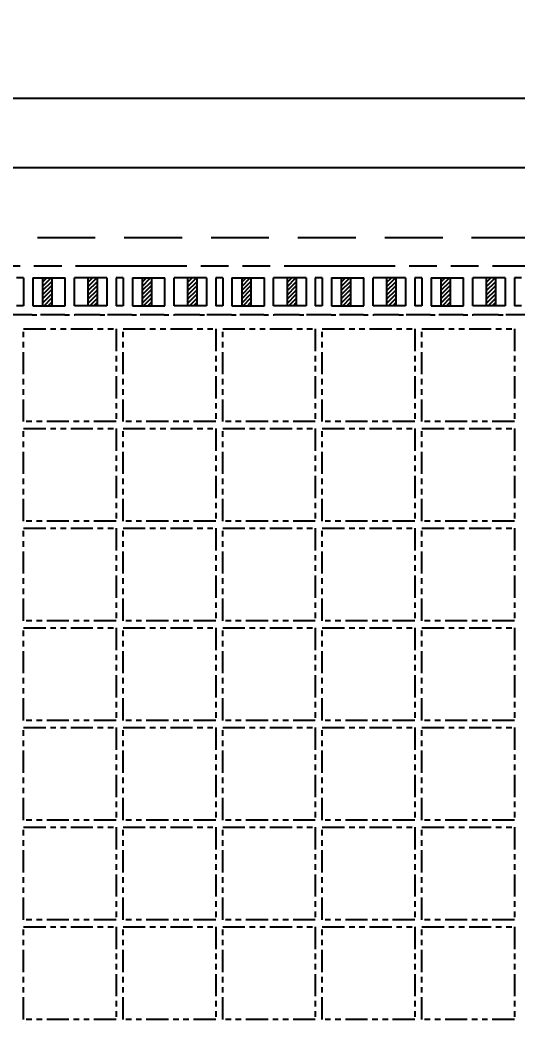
# Model space of a CAD drawing. Extents: x -338 to -53, y 67 to 196.
# Drawn here: x -314.99 to -304.24, y 163.1 to 184.74 of the extents above; entities that cross this region are included whole.
import ezdxf

# ---------------------------------------------------------------- set-up
doc = ezdxf.new("R2010")
doc.units = 0
doc.linetypes.add('ACAD_ISO09W100', pattern=[45, 24, -3, 6, -3, 6, -3])
doc.linetypes.add('HIDDEN', pattern=[0.375, 0.25, -0.125])
for name, color, linetype in [('dimension', 3, 'Continuous'), ('Etched Area', 4, 'Continuous'), ('Hidden', 4, 'HIDDEN'), ('Molding Line', 5, 'ACAD_ISO09W100'), ('PKG Line', 2, 'ACAD_ISO09W100'), ('Tape Line', 21, 'HIDDEN')]:
    doc.layers.add(name, color=color, linetype=linetype)
doc.styles.add('SIMPLEX', font='SIMPLEX')
doc.dimstyles.new('1', dxfattribs={"dimtxt": 1, "dimasz": 1, "dimexe": 0.3, "dimexo": 0.3, "dimgap": 0.3, "dimtad": 0, "dimdec": 3, "dimzin": 1, "dimdsep": 46, "dimtxsty": 'SIMPLEX', "dimcen": 0, "dimclrd": 256, "dimclre": 256, "dimclrt": 7, "dimadec": 0, "dimazin": 1, "dimtm": 1.25, "dimtfac": 1, "dimtdec": 3, "dimtmove": 0, "dimatfit": 0, "dimfxl": 1, "dimtolj": 1, "dimtzin": 0, "dimlwd": -1, "dimlwe": -1, "dimarcsym": 1})
pattern_1 = [(45, (223.75187, 309.09846), (-0.0449012806, 0.0449012806), [])]
pattern_2 = [(45, (225.90187, 309.09846), (-0.0449012806, 0.0449012806), [])]
pattern_3 = [(45, (228.05187, 309.09846), (-0.0449012806, 0.0449012806), [])]
pattern_4 = [(45, (230.20187, 309.09846), (-0.0449012806, 0.0449012806), [])]
pattern_5 = [(45, (232.35187, 309.09846), (-0.0449012806, 0.0449012806), [])]

# ---------------------------------------------------------------- blocks, each defined once
blk = doc.blocks.new('*D18')
at = {"layer": 'Defpoints', "color": 0, "transparency": 16777216}
for p in [(2409.903, 1963.274), (2416.265, 1963.274), (2540.353, 1935.274)]:
    blk.add_point(p, dxfattribs=at)
at = {"layer": 'dimension', "transparency": 16777216}
blk.add_line((2415.965, 1963.274), (2409.903, 1963.274), dxfattribs=at)
at = {"layer": 'dimension', "color": 7, "transparency": 16777216, "insert": (2407.127, 1963.274), "char_height": 1, "attachment_point": 5, "style": 'SIMPLEX'}
blk.add_mtext('\\A1;28.000', dxfattribs=at)
blk = doc.blocks.new('*D19')
at = {"layer": 'Defpoints', "color": 0, "transparency": 16777216}
for p in [(2409.903, 1966.098), (2420.939, 1966.099), (2540.353, 1935.274)]:
    blk.add_point(p, dxfattribs=at)
at = {"layer": 'dimension', "transparency": 16777216}
for p, q in [((2411.903, 1966.098), (2409.903, 1966.098)), ((2413.903, 1966.099), (2411.903, 1966.098)), ((2420.639, 1966.099), (2413.903, 1966.099))]:
    blk.add_line(p, q, dxfattribs=at)
at = {"layer": 'dimension', "color": 7, "transparency": 16777216, "insert": (2407.127, 1966.098), "char_height": 1, "attachment_point": 5, "style": 'SIMPLEX'}
blk.add_mtext('\\A1;30.825', dxfattribs=at)
blk = doc.blocks.new('*D20')
at = {"layer": 'Defpoints', "color": 0, "transparency": 16777216}
for p in [(2409.903, 1967.274), (2416.715, 1967.274), (2540.353, 1935.274)]:
    blk.add_point(p, dxfattribs=at)
at = {"layer": 'dimension', "transparency": 16777216}
blk.add_line((2416.415, 1967.274), (2409.903, 1967.274), dxfattribs=at)
at = {"layer": 'dimension', "color": 7, "transparency": 16777216, "insert": (2407.127, 1967.274), "char_height": 1, "attachment_point": 5, "style": 'SIMPLEX'}
blk.add_mtext('\\A1;32.000', dxfattribs=at)
blk = doc.blocks.new('*D21')
at = {"layer": 'Defpoints', "color": 0, "transparency": 16777216}
for p in [(2409.903, 1969.965), (2416.132, 1969.119), (2540.353, 1935.274)]:
    blk.add_point(p, dxfattribs=at)
at = {"layer": 'dimension', "transparency": 16777216}
for p, q in [((2411.903, 1969.965), (2409.903, 1969.965)), ((2413.903, 1969.119), (2411.903, 1969.965)), ((2415.832, 1969.119), (2413.903, 1969.119))]:
    blk.add_line(p, q, dxfattribs=at)
at = {"layer": 'dimension', "color": 7, "transparency": 16777216, "insert": (2407.127, 1969.965), "char_height": 1, "attachment_point": 5, "style": 'SIMPLEX'}
blk.add_mtext('\\A1;33.845', dxfattribs=at)
blk = doc.blocks.new('*D22')
at = {"layer": 'Defpoints', "color": 0, "transparency": 16777216}
for p in [(2409.903, 1968.774), (2448.021, 1968.774), (2540.353, 1935.274)]:
    blk.add_point(p, dxfattribs=at)
at = {"layer": 'dimension', "transparency": 16777216}
blk.add_line((2447.721, 1968.774), (2409.903, 1968.774), dxfattribs=at)
at = {"layer": 'dimension', "color": 7, "transparency": 16777216, "insert": (2407.127, 1968.774), "char_height": 1, "attachment_point": 5, "style": 'SIMPLEX'}
blk.add_mtext('\\A1;33.500', dxfattribs=at)
blk = doc.blocks.new('*D23')
at = {"layer": 'Defpoints', "color": 0, "transparency": 16777216}
for p in [(2409.903, 1971.247), (2418.36, 1970.274), (2540.353, 1935.274)]:
    blk.add_point(p, dxfattribs=at)
at = {"layer": 'dimension', "transparency": 16777216}
for p, q in [((2411.903, 1971.247), (2409.903, 1971.247)), ((2413.903, 1970.274), (2411.903, 1971.247)), ((2418.06, 1970.274), (2413.903, 1970.274))]:
    blk.add_line(p, q, dxfattribs=at)
at = {"layer": 'dimension', "color": 7, "transparency": 16777216, "insert": (2407.127, 1971.247), "char_height": 1, "attachment_point": 5, "style": 'SIMPLEX'}
blk.add_mtext('\\A1;35.000', dxfattribs=at)
blk = doc.blocks.new('*D38')
at = {"layer": 'Defpoints', "color": 0, "transparency": 16777216}
for p in [(2421.035, 1977.057), (2421.028, 1966.201), (2540.353, 1935.274)]:
    blk.add_point(p, dxfattribs=at)
at = {"layer": 'dimension', "transparency": 16777216}
for p, q in [((2421.035, 1975.057), (2421.035, 1977.057)), ((2421.028, 1973.057), (2421.035, 1975.057)), ((2421.028, 1966.501), (2421.028, 1973.057))]:
    blk.add_line(p, q, dxfattribs=at)
at = {"layer": 'dimension', "color": 7, "transparency": 16777216, "insert": (2421.035, 1980.119), "char_height": 1, "attachment_point": 5, "rotation": 90, "style": 'SIMPLEX'}
blk.add_mtext('\\A1;119.325', dxfattribs=at)
blk = doc.blocks.new('*D39')
at = {"layer": 'Defpoints', "color": 0, "transparency": 16777216}
for p in [(2417.692, 1977.057), (2416.603, 1967.122), (2540.353, 1935.274)]:
    blk.add_point(p, dxfattribs=at)
at = {"layer": 'dimension', "transparency": 16777216}
for p, q in [((2417.692, 1975.057), (2417.692, 1977.057)), ((2416.603, 1973.057), (2417.692, 1975.057)), ((2416.603, 1967.422), (2416.603, 1973.057))]:
    blk.add_line(p, q, dxfattribs=at)
at = {"layer": 'dimension', "color": 7, "transparency": 16777216, "insert": (2417.692, 1980.214), "char_height": 1, "attachment_point": 5, "rotation": 90, "style": 'SIMPLEX'}
blk.add_mtext('\\A1;123.750', dxfattribs=at)
blk = doc.blocks.new('*D40')
at = {"layer": 'Defpoints', "color": 0, "transparency": 16777216}
for p in [(2416.103, 1977.057), (2416.103, 1968.978), (2540.353, 1935.274)]:
    blk.add_point(p, dxfattribs=at)
at = {"layer": 'dimension', "transparency": 16777216}
blk.add_line((2416.103, 1969.278), (2416.103, 1977.057), dxfattribs=at)
at = {"layer": 'dimension', "color": 7, "transparency": 16777216, "insert": (2416.103, 1980.214), "char_height": 1, "attachment_point": 5, "rotation": 90, "style": 'SIMPLEX'}
blk.add_mtext('\\A1;124.250', dxfattribs=at)

msp = doc.modelspace()

# ---------------------------------------------------------------- hatches: boundary and pattern name
at = {"layer": 'Etched Area'}
h = msp.add_hatch(dxfattribs=at)
h.set_pattern_fill('ANSI31', color=256, scale=0.02)
h.set_pattern_definition(pattern_1)
h.paths.add_polyline_path([(-314.3055, 178.5777), (-314.5055, 178.5777), (-314.5055, 179.1777), (-314.3055, 179.1777)])
h = msp.add_hatch(dxfattribs=at)
h.set_pattern_fill('ANSI31', color=256, scale=0.02)
h.set_pattern_definition(pattern_1)
h.paths.add_polyline_path([(-313.3255, 178.5777), (-313.5255, 178.5777), (-313.5255, 179.1777), (-313.3255, 179.1777)])
h = msp.add_hatch(dxfattribs=at)
h.set_pattern_fill('ANSI31', color=256, scale=0.02)
h.set_pattern_definition(pattern_2)
h.paths.add_polyline_path([(-312.1555, 178.5777), (-312.3555, 178.5777), (-312.3555, 179.1777), (-312.1555, 179.1777)])
h = msp.add_hatch(dxfattribs=at)
h.set_pattern_fill('ANSI31', color=256, scale=0.02)
h.set_pattern_definition(pattern_2)
h.paths.add_polyline_path([(-311.1755, 178.5777), (-311.3755, 178.5777), (-311.3755, 179.1777), (-311.1755, 179.1777)])
h = msp.add_hatch(dxfattribs=at)
h.set_pattern_fill('ANSI31', color=256, scale=0.02)
h.set_pattern_definition(pattern_3)
h.paths.add_polyline_path([(-310.0055, 178.5777), (-310.2055, 178.5777), (-310.2055, 179.1777), (-310.0055, 179.1777)])
h = msp.add_hatch(dxfattribs=at)
h.set_pattern_fill('ANSI31', color=256, scale=0.02)
h.set_pattern_definition(pattern_3)
h.paths.add_polyline_path([(-309.0255, 178.5777), (-309.2255, 178.5777), (-309.2255, 179.1777), (-309.0255, 179.1777)])
h = msp.add_hatch(dxfattribs=at)
h.set_pattern_fill('ANSI31', color=256, scale=0.02)
h.set_pattern_definition(pattern_4)
h.paths.add_polyline_path([(-307.8555, 178.5777), (-308.0555, 178.5777), (-308.0555, 179.1777), (-307.8555, 179.1777)])
h = msp.add_hatch(dxfattribs=at)
h.set_pattern_fill('ANSI31', color=256, scale=0.02)
h.set_pattern_definition(pattern_4)
h.paths.add_polyline_path([(-306.8755, 178.5777), (-307.0755, 178.5777), (-307.0755, 179.1777), (-306.8755, 179.1777)])
h = msp.add_hatch(dxfattribs=at)
h.set_pattern_fill('ANSI31', color=256, scale=0.02)
h.set_pattern_definition(pattern_5)
h.paths.add_polyline_path([(-305.7055, 178.5777), (-305.9055, 178.5777), (-305.9055, 179.1777), (-305.7055, 179.1777)])
h = msp.add_hatch(dxfattribs=at)
h.set_pattern_fill('ANSI31', color=256, scale=0.02)
h.set_pattern_definition(pattern_5)
h.paths.add_polyline_path([(-304.7255, 178.5777), (-304.9255, 178.5777), (-304.9255, 179.1777), (-304.7255, 179.1777)])

# ---------------------------------------------------------------- linework, layer by layer
for p, q in [((-324.3655, 183.0527), (-78.3655, 183.0527)), ((-314.9155, 179.1777), (-315.0655, 179.1777)), ((-314.9155, 179.1777), (-314.9155, 178.5777)), ((-314.7155, 179.1777), (-314.7155, 178.5777)), ((-314.7155, 179.1777), (-314.0155, 179.1777)), ((-314.5055, 179.1777), (-314.5055, 178.5777)), ((-314.3055, 179.1777), (-314.3055, 178.5777)), ((-314.0155, 178.5777), (-314.0155, 179.1777)), ((-313.1155, 179.1777), (-313.8155, 179.1777)), ((-313.8155, 178.5777), (-313.8155, 179.1777)), ((-313.5255, 179.1777), (-313.5255, 178.5777)), ((-313.3255, 179.1777), (-313.3255, 178.5777)), ((-313.1155, 179.1777), (-313.1155, 178.5777)), ((-312.7655, 179.1777), (-312.9155, 179.1777)), ((-312.9155, 179.1777), (-312.9155, 178.5777)), ((-312.7655, 179.1777), (-312.7655, 178.5777)), ((-312.5655, 179.1777), (-312.5655, 178.5777)), ((-312.5655, 179.1777), (-311.8655, 179.1777)), ((-312.3555, 179.1777), (-312.3555, 178.5777)), ((-312.1555, 179.1777), (-312.1555, 178.5777)), ((-311.8655, 178.5777), (-311.8655, 179.1777)), ((-310.9655, 179.1777), (-311.6655, 179.1777)), ((-311.6655, 178.5777), (-311.6655, 179.1777)), ((-311.3755, 179.1777), (-311.3755, 178.5777)), ((-311.1755, 179.1777), (-311.1755, 178.5777)), ((-310.9655, 179.1777), (-310.9655, 178.5777)), ((-310.6155, 179.1777), (-310.7655, 179.1777)), ((-310.7655, 179.1777), (-310.7655, 178.5777)), ((-310.6155, 179.1777), (-310.6155, 178.5777)), ((-310.4155, 179.1777), (-310.4155, 178.5777)), ((-310.4155, 179.1777), (-309.7155, 179.1777)), ((-310.2055, 179.1777), (-310.2055, 178.5777)), ((-310.0055, 179.1777), (-310.0055, 178.5777)), ((-309.7155, 178.5777), (-309.7155, 179.1777)), ((-308.8155, 179.1777), (-309.5155, 179.1777)), ((-309.5155, 178.5777), (-309.5155, 179.1777)), ((-309.2255, 179.1777), (-309.2255, 178.5777)), ((-309.0255, 179.1777), (-309.0255, 178.5777)), ((-308.8155, 179.1777), (-308.8155, 178.5777)), ((-308.4655, 179.1777), (-308.6155, 179.1777)), ((-308.6155, 179.1777), (-308.6155, 178.5777)), ((-308.4655, 179.1777), (-308.4655, 178.5777)), ((-308.2655, 179.1777), (-308.2655, 178.5777)), ((-308.2655, 179.1777), (-307.5655, 179.1777)), ((-308.0555, 179.1777), (-308.0555, 178.5777)), ((-307.8555, 179.1777), (-307.8555, 178.5777)), ((-307.5655, 178.5777), (-307.5655, 179.1777)), ((-306.6655, 179.1777), (-307.3655, 179.1777)), ((-307.3655, 178.5777), (-307.3655, 179.1777)), ((-307.0755, 179.1777), (-307.0755, 178.5777)), ((-306.8755, 179.1777), (-306.8755, 178.5777)), ((-306.6655, 179.1777), (-306.6655, 178.5777)), ((-306.3155, 179.1777), (-306.4655, 179.1777)), ((-306.4655, 179.1777), (-306.4655, 178.5777)), ((-306.3155, 179.1777), (-306.3155, 178.5777)), ((-306.1155, 179.1777), (-306.1155, 178.5777)), ((-306.1155, 179.1777), (-305.4155, 179.1777)), ((-305.9055, 179.1777), (-305.9055, 178.5777)), ((-305.7055, 179.1777), (-305.7055, 178.5777)), ((-305.4155, 178.5777), (-305.4155, 179.1777)), ((-304.5155, 179.1777), (-305.2155, 179.1777)), ((-305.2155, 178.5777), (-305.2155, 179.1777)), ((-304.9255, 179.1777), (-304.9255, 178.5777)), ((-304.7255, 179.1777), (-304.7255, 178.5777)), ((-304.5155, 179.1777), (-304.5155, 178.5777)), ((-304.1655, 179.1777), (-304.3155, 179.1777)), ((-304.3155, 179.1777), (-304.3155, 178.5777)), ((-314.9155, 178.5777), (-315.0655, 178.5777)), ((-314.7155, 178.5777), (-314.0155, 178.5777)), ((-313.1155, 178.5777), (-313.8155, 178.5777)), ((-312.7655, 178.5777), (-312.9155, 178.5777)), ((-312.5655, 178.5777), (-311.8655, 178.5777)), ((-310.9655, 178.5777), (-311.6655, 178.5777)), ((-310.6155, 178.5777), (-310.7655, 178.5777)), ((-310.4155, 178.5777), (-309.7155, 178.5777)), ((-308.8155, 178.5777), (-309.5155, 178.5777)), ((-308.4655, 178.5777), (-308.6155, 178.5777)), ((-308.2655, 178.5777), (-307.5655, 178.5777)), ((-306.6655, 178.5777), (-307.3655, 178.5777)), ((-306.3155, 178.5777), (-306.4655, 178.5777)), ((-306.1155, 178.5777), (-305.4155, 178.5777)), ((-304.5155, 178.5777), (-305.2155, 178.5777)), ((-304.1655, 178.5777), (-304.3155, 178.5777)), ((-314.7255, 178.3777), (-315.2555, 178.3777)), ((-314.0255, 178.3777), (-314.5455, 178.3777)), ((-313.2605, 178.3777), (-313.8055, 178.3777)), ((-312.5755, 178.3777), (-313.1055, 178.3777)), ((-311.8755, 178.3777), (-312.3955, 178.3777)), ((-311.1105, 178.3777), (-311.6555, 178.3777)), ((-310.4255, 178.3777), (-310.9555, 178.3777)), ((-309.7255, 178.3777), (-310.2455, 178.3777)), ((-308.9605, 178.3777), (-309.5055, 178.3777)), ((-308.2755, 178.3777), (-308.8055, 178.3777)), ((-307.5755, 178.3777), (-308.0955, 178.3777)), ((-306.8105, 178.3777), (-307.3555, 178.3777)), ((-306.1255, 178.3777), (-306.6555, 178.3777)), ((-305.4255, 178.3777), (-305.9455, 178.3777)), ((-304.6605, 178.3777), (-305.2055, 178.3777)), ((-303.9755, 178.3777), (-304.5055, 178.3777))]:
    msp.add_line(p, q)
at = {"layer": 'Hidden', "ltscale": 0.3}
for p, q in [((-314.7255, 178.3777), (-314.5455, 178.3777)), ((-314.0255, 178.3777), (-313.8055, 178.3777)), ((-313.2605, 178.3777), (-313.1055, 178.3777)), ((-312.5755, 178.3777), (-312.3955, 178.3777)), ((-311.8755, 178.3777), (-311.6555, 178.3777)), ((-311.1105, 178.3777), (-310.9555, 178.3777)), ((-310.4255, 178.3777), (-310.2455, 178.3777)), ((-309.7255, 178.3777), (-309.5055, 178.3777)), ((-308.9605, 178.3777), (-308.8055, 178.3777)), ((-308.2755, 178.3777), (-308.0955, 178.3777)), ((-307.5755, 178.3777), (-307.3555, 178.3777)), ((-306.8105, 178.3777), (-306.6555, 178.3777)), ((-306.1255, 178.3777), (-305.9455, 178.3777)), ((-305.4255, 178.3777), (-305.2055, 178.3777)), ((-304.6605, 178.3777), (-304.5055, 178.3777))]:
    msp.add_line(p, q, dxfattribs=at)
at = {"layer": 'Molding Line', "ltscale": 0.1}
msp.add_line((-81.8905, 179.4277), (-322.3405, 179.4277), dxfattribs=at)
at = {"layer": 'PKG Line', "ltscale": 0.02}
for points in [[(-314.9155, 178.0777), (-312.9155, 178.0777), (-312.9155, 176.0777), (-314.9155, 176.0777)], [(-312.7655, 178.0777), (-310.7655, 178.0777), (-310.7655, 176.0777), (-312.7655, 176.0777)], [(-310.6155, 178.0777), (-308.6155, 178.0777), (-308.6155, 176.0777), (-310.6155, 176.0777)], [(-308.4655, 178.0777), (-306.4655, 178.0777), (-306.4655, 176.0777), (-308.4655, 176.0777)], [(-306.3155, 178.0777), (-304.3155, 178.0777), (-304.3155, 176.0777), (-306.3155, 176.0777)], [(-314.9155, 175.9277), (-312.9155, 175.9277), (-312.9155, 173.9277), (-314.9155, 173.9277)], [(-312.7655, 175.9277), (-310.7655, 175.9277), (-310.7655, 173.9277), (-312.7655, 173.9277)], [(-310.6155, 175.9277), (-308.6155, 175.9277), (-308.6155, 173.9277), (-310.6155, 173.9277)], [(-308.4655, 175.9277), (-306.4655, 175.9277), (-306.4655, 173.9277), (-308.4655, 173.9277)], [(-306.3155, 175.9277), (-304.3155, 175.9277), (-304.3155, 173.9277), (-306.3155, 173.9277)], [(-314.9155, 173.7777), (-312.9155, 173.7777), (-312.9155, 171.7777), (-314.9155, 171.7777)], [(-312.7655, 173.7777), (-310.7655, 173.7777), (-310.7655, 171.7777), (-312.7655, 171.7777)], [(-310.6155, 173.7777), (-308.6155, 173.7777), (-308.6155, 171.7777), (-310.6155, 171.7777)], [(-308.4655, 173.7777), (-306.4655, 173.7777), (-306.4655, 171.7777), (-308.4655, 171.7777)], [(-306.3155, 173.7777), (-304.3155, 173.7777), (-304.3155, 171.7777), (-306.3155, 171.7777)], [(-314.9155, 171.6277), (-312.9155, 171.6277), (-312.9155, 169.6277), (-314.9155, 169.6277)], [(-312.7655, 171.6277), (-310.7655, 171.6277), (-310.7655, 169.6277), (-312.7655, 169.6277)], [(-310.6155, 171.6277), (-308.6155, 171.6277), (-308.6155, 169.6277), (-310.6155, 169.6277)], [(-308.4655, 171.6277), (-306.4655, 171.6277), (-306.4655, 169.6277), (-308.4655, 169.6277)], [(-306.3155, 171.6277), (-304.3155, 171.6277), (-304.3155, 169.6277), (-306.3155, 169.6277)], [(-314.9155, 169.4777), (-312.9155, 169.4777), (-312.9155, 167.4777), (-314.9155, 167.4777)], [(-312.7655, 169.4777), (-310.7655, 169.4777), (-310.7655, 167.4777), (-312.7655, 167.4777)], [(-310.6155, 169.4777), (-308.6155, 169.4777), (-308.6155, 167.4777), (-310.6155, 167.4777)], [(-308.4655, 169.4777), (-306.4655, 169.4777), (-306.4655, 167.4777), (-308.4655, 167.4777)], [(-306.3155, 169.4777), (-304.3155, 169.4777), (-304.3155, 167.4777), (-306.3155, 167.4777)], [(-314.9155, 167.3277), (-312.9155, 167.3277), (-312.9155, 165.3277), (-314.9155, 165.3277)], [(-312.7655, 167.3277), (-310.7655, 167.3277), (-310.7655, 165.3277), (-312.7655, 165.3277)], [(-310.6155, 167.3277), (-308.6155, 167.3277), (-308.6155, 165.3277), (-310.6155, 165.3277)], [(-308.4655, 167.3277), (-306.4655, 167.3277), (-306.4655, 165.3277), (-308.4655, 165.3277)], [(-306.3155, 167.3277), (-304.3155, 167.3277), (-304.3155, 165.3277), (-306.3155, 165.3277)], [(-314.9155, 165.1777), (-312.9155, 165.1777), (-312.9155, 163.1777), (-314.9155, 163.1777)], [(-312.7655, 165.1777), (-310.7655, 165.1777), (-310.7655, 163.1777), (-312.7655, 163.1777)], [(-310.6155, 165.1777), (-308.6155, 165.1777), (-308.6155, 163.1777), (-310.6155, 163.1777)], [(-308.4655, 165.1777), (-306.4655, 165.1777), (-306.4655, 163.1777), (-308.4655, 163.1777)], [(-306.3155, 165.1777), (-304.3155, 165.1777), (-304.3155, 163.1777), (-306.3155, 163.1777)]]:
    msp.add_lwpolyline(points, close=True, dxfattribs=at)
at = {"layer": 'Tape Line', "color": 21, "ltscale": 5}
msp.add_line((-325.8655, 180.0527), (-76.8655, 180.0527), dxfattribs=at)

# ---------------------------------------------------------------- dimensions: what is measured, and where the dimension line sits
at = {"layer": 'dimension'}
for feature_location, offset, dtype, picture, middle in [((-326.3655, 181.7573), (0, 8.0784), 1, '*D40', (-326.3655, 192.9928)), ((-325.8655, 179.9008), (1.0882, 9.9348), 1, '*D39', (-324.7773, 192.9928)), ((-321.4405, 178.9793), (0.0061, 10.8563), 1, '*D38', (-321.4344, 192.8975)), ((-324.109, 183.0527), (-8.4572, 0.9729), 0, '*D23', (-335.3424, 184.0256)), ((-326.3367, 181.898), (-6.2295, 0.8454), 0, '*D21', (-335.3424, 182.7435)), ((-294.4476, 181.5527), (-38.1186, 0), 0, '*D22', (-335.3424, 181.5527)), ((-325.7539, 180.0527), (-6.8123, 0), 0, '*D20', (-335.3424, 180.0527)), ((-321.5296, 178.8777), (-11.0367, -0.0006), 0, '*D19', (-335.3424, 178.8771)), ((-326.2043, 176.0527), (-6.3619, 0), 0, '*D18', (-335.3424, 176.0527))]:
    dim = msp.add_ordinate_dim(feature_location=feature_location, offset=offset, dtype=dtype, origin=(-202.1155, 148.0527), dimstyle='1', dxfattribs=at)
    dim.commit()
    dim.dimension.update_dxf_attribs({"geometry": picture, "text_midpoint": middle, "insert": (-2742.4689, -1787.2212)})

doc.saveas('drawing.dxf')
